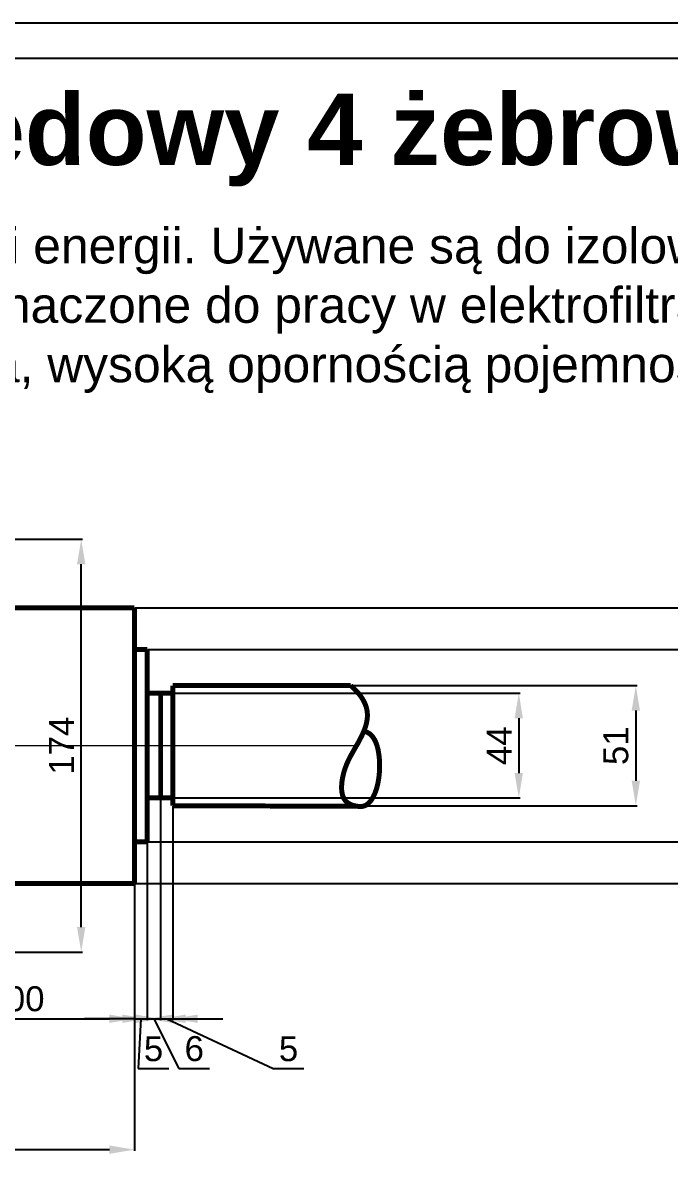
# Model space of a CAD drawing. Header units: inches. Extents: x 0 to 1068, y -53 to 297.
# Drawn here: x 182 to 272.8, y 135.3 to 297 of the extents above; entities that cross this region are included whole.
import ezdxf

# ---------------------------------------------------------------- set-up
doc = ezdxf.new("R2010")
doc.units = ezdxf.units.IN
doc.header["$MEASUREMENT"] = 0
doc.linetypes.add('ACAD_ISO10W100', pattern=[18, 12, -3, 0, -3])
for name, color, linetype in [('TEKST', 7, 'Continuous'), ('WYMIAROWANIE', 7, 'Continuous'), ('ZAWIESIE 2D', 250, 'Continuous')]:
    doc.layers.add(name, color=color, linetype=linetype)
doc.styles.get("Standard").update_dxf_attribs({"font": 'arial.ttf', "height": 3.5})
doc.dimstyles.get("Standard").update_dxf_attribs({"dimtxt": 3.5, "dimasz": 3.5, "dimexe": 0.18, "dimexo": 0.0625, "dimgap": 1, "dimtad": 1, "dimdec": 0, "dimdsep": 46, "dimtxsty": 'Standard', "dimcen": 0, "dimclrd": 256, "dimclrt": 256, "dimadec": 0, "dimazin": 2, "dimtfac": 1, "dimtdec": 0, "dimtofl": 0, "dimtmove": 0, "dimatfit": 3, "dimfxl": 1, "dimtolj": 1, "dimtzin": 0, "dimarcsym": 0})

# ---------------------------------------------------------------- blocks, each defined once
blk = doc.blocks.new('*D4')
at = {"layer": 'Defpoints', "color": 0, "lineweight": 18, "transparency": 16777216}
for p in [(197.65, 176.23), (164.31, 175.7), (197.65, 157.25)]:
    blk.add_point(p, dxfattribs=at)
at = {"layer": 'WYMIAROWANIE', "color": 0, "lineweight": -2, "transparency": 16777216}
for p, q in [((164.31, 175.64), (164.31, 157.07)), ((197.65, 176.16), (197.65, 157.07))]:
    blk.add_line(p, q, dxfattribs=at)
at = {"layer": 'WYMIAROWANIE', "lineweight": -2, "transparency": 16777216}
blk.add_line((167.81, 157.25), (194.15, 157.25), dxfattribs=at)
at = {"layer": 'WYMIAROWANIE', "lineweight": 18, "transparency": 16777216}
for points in [[(167.81, 157.84), (167.81, 156.67), (164.31, 157.25)], [(194.15, 157.84), (194.15, 156.67), (197.65, 157.25)]]:
    blk.add_solid(points, dxfattribs=at)
at = {"layer": 'WYMIAROWANIE', "lineweight": 18, "transparency": 16777216, "insert": (180.98, 160.04), "char_height": 3.5, "width": 5.0113, "attachment_point": 5}
blk.add_mtext('\\A1;100', dxfattribs=at)
blk = doc.blocks.new('*D5')
at = {"layer": 'Defpoints', "color": 0, "lineweight": 18, "transparency": 16777216}
for p in [(58.77, 176.23), (197.65, 176.23), (58.77, 138.88)]:
    blk.add_point(p, dxfattribs=at)
at = {"layer": 'WYMIAROWANIE', "color": 0, "lineweight": -2, "transparency": 16777216}
for p, q in [((58.77, 176.16), (58.77, 138.7)), ((197.65, 176.16), (197.65, 138.7))]:
    blk.add_line(p, q, dxfattribs=at)
at = {"layer": 'WYMIAROWANIE', "lineweight": -2, "transparency": 16777216}
blk.add_line((194.15, 138.88), (62.27, 138.88), dxfattribs=at)
at = {"layer": 'WYMIAROWANIE', "lineweight": 18, "transparency": 16777216}
for points in [[(62.27, 139.47), (62.27, 138.3), (58.77, 138.88)], [(194.15, 139.47), (194.15, 138.3), (197.65, 138.88)]]:
    blk.add_solid(points, dxfattribs=at)
at = {"layer": 'WYMIAROWANIE', "lineweight": 18, "transparency": 16777216, "insert": (128.21, 141.64), "char_height": 3.5, "attachment_point": 5}
blk.add_mtext('\\A1;417', dxfattribs=at)
blk = doc.blocks.new('*D35')
at = {"layer": 'Defpoints', "color": 0, "lineweight": 18, "transparency": 16777216}
for p in [(199.46, 182.08), (197.65, 176.23), (199.46, 157.25)]:
    blk.add_point(p, dxfattribs=at)
at = {"layer": 'WYMIAROWANIE', "color": 0, "lineweight": -2, "transparency": 16777216}
for p, q in [((199.46, 182.02), (199.46, 157.07)), ((197.65, 176.16), (197.65, 157.07))]:
    blk.add_line(p, q, dxfattribs=at)
at = {"layer": 'WYMIAROWANIE', "lineweight": -2, "transparency": 16777216}
for p, q in [((194.15, 157.25), (190.65, 157.25)), ((197.65, 157.25), (199.46, 157.25)), ((198.55, 157.25), (198.18, 150.25)), ((202.96, 157.25), (206.46, 157.25)), ((198.18, 150.25), (202.5, 150.25))]:
    blk.add_line(p, q, dxfattribs=at)
at = {"layer": 'WYMIAROWANIE', "lineweight": 18, "transparency": 16777216}
for points in [[(194.15, 157.84), (194.15, 156.67), (197.65, 157.25)], [(202.96, 157.84), (202.96, 156.67), (199.46, 157.25)]]:
    blk.add_solid(points, dxfattribs=at)
at = {"layer": 'WYMIAROWANIE', "lineweight": 18, "transparency": 16777216, "insert": (200.34, 153.03), "char_height": 3.5, "attachment_point": 5}
blk.add_mtext('\\A1;5', dxfattribs=at)
blk = doc.blocks.new('*D36')
at = {"layer": 'Defpoints', "color": 0, "lineweight": 18, "transparency": 16777216}
for p in [(201.34, 188.24), (199.46, 182.08), (201.34, 157.25)]:
    blk.add_point(p, dxfattribs=at)
at = {"layer": 'WYMIAROWANIE', "color": 0, "lineweight": -2, "transparency": 16777216}
for p, q in [((201.34, 188.17), (201.34, 157.07)), ((199.46, 182.02), (199.46, 157.07))]:
    blk.add_line(p, q, dxfattribs=at)
at = {"layer": 'WYMIAROWANIE', "lineweight": -2, "transparency": 16777216}
for p, q in [((195.96, 157.25), (192.46, 157.25)), ((199.46, 157.25), (201.34, 157.25)), ((200.4, 157.25), (203.89, 150.25)), ((204.84, 157.25), (208.34, 157.25)), ((203.89, 150.25), (208.2, 150.25))]:
    blk.add_line(p, q, dxfattribs=at)
at = {"layer": 'WYMIAROWANIE', "lineweight": 18, "transparency": 16777216}
for points in [[(195.96, 157.84), (195.96, 156.67), (199.46, 157.25)], [(204.84, 157.84), (204.84, 156.67), (201.34, 157.25)]]:
    blk.add_solid(points, dxfattribs=at)
at = {"layer": 'WYMIAROWANIE', "lineweight": 18, "transparency": 16777216, "insert": (206.05, 153.04), "char_height": 3.5, "attachment_point": 5}
blk.add_mtext('\\A1;6', dxfattribs=at)
blk = doc.blocks.new('*D37')
at = {"layer": 'Defpoints', "color": 0, "lineweight": 18, "transparency": 16777216}
for p in [(201.34, 188.24), (203.04, 187.15), (203.04, 157.25)]:
    blk.add_point(p, dxfattribs=at)
at = {"layer": 'WYMIAROWANIE', "color": 0, "lineweight": -2, "transparency": 16777216}
for p, q in [((201.34, 188.17), (201.34, 157.07)), ((203.04, 187.09), (203.04, 157.07))]:
    blk.add_line(p, q, dxfattribs=at)
at = {"layer": 'WYMIAROWANIE', "lineweight": -2, "transparency": 16777216}
for p, q in [((197.84, 157.25), (194.34, 157.25)), ((201.34, 157.25), (203.04, 157.25)), ((202.19, 157.25), (217.11, 150.25)), ((206.54, 157.25), (210.04, 157.25)), ((217.11, 150.25), (221.43, 150.25))]:
    blk.add_line(p, q, dxfattribs=at)
at = {"layer": 'WYMIAROWANIE', "lineweight": 18, "transparency": 16777216}
for points in [[(197.84, 157.84), (197.84, 156.67), (201.34, 157.25)], [(206.54, 157.84), (206.54, 156.67), (203.04, 157.25)]]:
    blk.add_solid(points, dxfattribs=at)
at = {"layer": 'WYMIAROWANIE', "lineweight": 18, "transparency": 16777216, "insert": (219.27, 153.03), "char_height": 3.5, "attachment_point": 5}
blk.add_mtext('\\A1;5', dxfattribs=at)
blk = doc.blocks.new('*D38')
at = {"layer": 'Defpoints', "color": 0, "lineweight": 18, "transparency": 16777216}
for p in [(197.65, 214.94), (294.85, 214.94), (197.65, 176.23)]:
    blk.add_point(p, dxfattribs=at)
at = {"layer": 'WYMIAROWANIE', "color": 0, "lineweight": -2, "transparency": 16777216}
for p, q in [((197.71, 214.94), (295.03, 214.94)), ((197.71, 176.23), (295.03, 176.23))]:
    blk.add_line(p, q, dxfattribs=at)
at = {"layer": 'WYMIAROWANIE', "lineweight": -2, "transparency": 16777216}
blk.add_line((294.85, 179.73), (294.85, 211.44), dxfattribs=at)
at = {"layer": 'WYMIAROWANIE', "lineweight": 18, "transparency": 16777216}
for points in [[(294.27, 211.44), (295.43, 211.44), (294.85, 214.94)], [(294.27, 179.73), (295.43, 179.73), (294.85, 176.23)]]:
    blk.add_solid(points, dxfattribs=at)
at = {"layer": 'WYMIAROWANIE', "lineweight": 18, "transparency": 16777216, "insert": (292.06, 195.58), "char_height": 3.5, "attachment_point": 5, "rotation": 90}
blk.add_mtext('\\A1;116', dxfattribs=at)
blk = doc.blocks.new('*D39')
at = {"layer": 'Defpoints', "color": 0, "lineweight": 18, "transparency": 16777216}
for p in [(199.46, 209.08), (199.46, 182.08), (281.7, 182.08)]:
    blk.add_point(p, dxfattribs=at)
at = {"layer": 'WYMIAROWANIE', "color": 0, "lineweight": -2, "transparency": 16777216}
for p, q in [((199.52, 209.08), (281.88, 209.08)), ((199.52, 182.08), (281.88, 182.08))]:
    blk.add_line(p, q, dxfattribs=at)
at = {"layer": 'WYMIAROWANIE', "lineweight": -2, "transparency": 16777216}
blk.add_line((281.7, 205.58), (281.7, 185.58), dxfattribs=at)
at = {"layer": 'WYMIAROWANIE', "lineweight": 18, "transparency": 16777216}
for points in [[(281.11, 205.58), (282.28, 205.58), (281.7, 209.08)], [(281.11, 185.58), (282.28, 185.58), (281.7, 182.08)]]:
    blk.add_solid(points, dxfattribs=at)
at = {"layer": 'WYMIAROWANIE', "lineweight": 18, "transparency": 16777216, "insert": (278.91, 195.58), "char_height": 3.5, "attachment_point": 5, "rotation": 90}
blk.add_mtext('\\A1;81', dxfattribs=at)
blk = doc.blocks.new('*D40')
at = {"layer": 'Defpoints', "color": 0, "lineweight": 18, "transparency": 16777216}
for p in [(203.04, 202.93), (203.04, 188.24), (251.56, 188.24)]:
    blk.add_point(p, dxfattribs=at)
at = {"layer": 'WYMIAROWANIE', "color": 0, "lineweight": -2, "transparency": 16777216}
for p, q in [((203.1, 202.93), (251.74, 202.93)), ((203.1, 188.24), (251.74, 188.24))]:
    blk.add_line(p, q, dxfattribs=at)
at = {"layer": 'WYMIAROWANIE', "lineweight": -2, "transparency": 16777216}
blk.add_line((251.56, 199.43), (251.56, 191.74), dxfattribs=at)
at = {"layer": 'WYMIAROWANIE', "lineweight": 18, "transparency": 16777216}
for points in [[(250.97, 199.43), (252.14, 199.43), (251.56, 202.93)], [(250.97, 191.74), (252.14, 191.74), (251.56, 188.24)]]:
    blk.add_solid(points, dxfattribs=at)
at = {"layer": 'WYMIAROWANIE', "lineweight": 18, "transparency": 16777216, "insert": (248.81, 195.58), "char_height": 3.5, "attachment_point": 5, "rotation": 90}
blk.add_mtext('\\A1;44', dxfattribs=at)
blk = doc.blocks.new('*D41')
at = {"layer": 'Defpoints', "color": 0, "lineweight": 18, "transparency": 16777216}
for p in [(203.04, 204.01), (203.04, 187.15), (267.97, 187.15)]:
    blk.add_point(p, dxfattribs=at)
at = {"layer": 'WYMIAROWANIE', "color": 0, "lineweight": -2, "transparency": 16777216}
for p, q in [((203.1, 204.01), (268.15, 204.01)), ((203.1, 187.15), (268.15, 187.15))]:
    blk.add_line(p, q, dxfattribs=at)
at = {"layer": 'WYMIAROWANIE', "lineweight": -2, "transparency": 16777216}
blk.add_line((267.97, 200.51), (267.97, 190.65), dxfattribs=at)
at = {"layer": 'WYMIAROWANIE', "lineweight": 18, "transparency": 16777216}
for points in [[(267.39, 200.51), (268.55, 200.51), (267.97, 204.01)], [(267.39, 190.65), (268.55, 190.65), (267.97, 187.15)]]:
    blk.add_solid(points, dxfattribs=at)
at = {"layer": 'WYMIAROWANIE', "lineweight": 18, "transparency": 16777216, "insert": (265.18, 195.58), "char_height": 3.5, "attachment_point": 5, "rotation": 90}
blk.add_mtext('\\A1;51', dxfattribs=at)
blk = doc.blocks.new('*D42')
at = {"layer": 'Defpoints', "color": 0, "lineweight": 18, "transparency": 16777216}
for p in [(154.02, 224.54), (190.2, 224.54), (153.97, 166.62)]:
    blk.add_point(p, dxfattribs=at)
at = {"layer": 'WYMIAROWANIE', "color": 0, "lineweight": -2, "transparency": 16777216}
for p, q in [((154.08, 224.54), (190.38, 224.54)), ((154.03, 166.62), (190.38, 166.62))]:
    blk.add_line(p, q, dxfattribs=at)
at = {"layer": 'WYMIAROWANIE', "lineweight": -2, "transparency": 16777216}
blk.add_line((190.2, 170.12), (190.2, 221.04), dxfattribs=at)
at = {"layer": 'WYMIAROWANIE', "lineweight": 18, "transparency": 16777216}
for points in [[(189.61, 221.04), (190.78, 221.04), (190.2, 224.54)], [(189.61, 170.12), (190.78, 170.12), (190.2, 166.62)]]:
    blk.add_solid(points, dxfattribs=at)
at = {"layer": 'WYMIAROWANIE', "lineweight": 18, "transparency": 16777216, "insert": (187.44, 195.58), "char_height": 3.5, "attachment_point": 5, "rotation": 90}
blk.add_mtext('\\A1;174', dxfattribs=at)

msp = doc.modelspace()

# ---------------------------------------------------------------- linework, layer by layer
for points in [[(0, 0), (420, 0), (420, 297), (0, 297)], [(0, 0), (420, 0), (420, 297), (0, 297)], [(5, 5), (415, 5), (415, 292), (5, 292)]]:
    msp.add_lwpolyline(points, close=True)
at = {"layer": 'ZAWIESIE 2D', "lineweight": 18, "const_width": 0.7}
for points in [[(164.31, 214.94), (197.65, 214.94)], [(197.65, 214.94), (197.65, 195.58)], [(199.46, 209.08), (197.65, 209.08)], [(199.46, 209.08), (199.46, 195.58)], [(203.04, 204.01), (203.04, 195.58)], [(203.04, 204.01), (227.99, 204.01)], [(227.99, 204.01), (228.1, 203.92), (228.2, 203.82), (228.31, 203.73), (228.4, 203.64), (228.5, 203.54), (228.59, 203.45), (228.68, 203.36), (228.77, 203.27), (228.85, 203.18), (228.94, 203.09), (229.01, 203), (229.09, 202.91), (229.16, 202.82), (229.23, 202.73), (229.3, 202.64), (229.37, 202.55), (229.43, 202.46), (229.49, 202.37), (229.55, 202.29), (229.61, 202.2), (229.66, 202.11), (229.71, 202.03), (229.76, 201.94), (229.81, 201.85), (229.85, 201.77), (229.89, 201.68), (229.93, 201.6), (229.97, 201.52), (230.01, 201.43), (230.04, 201.35), (230.07, 201.26), (230.1, 201.18), (230.13, 201.1), (230.16, 201.02), (230.18, 200.93), (230.2, 200.85), (230.22, 200.77), (230.24, 200.69), (230.26, 200.61), (230.27, 200.53), (230.28, 200.45), (230.3, 200.37), (230.31, 200.29), (230.31, 200.21), (230.32, 200.13), (230.32, 200.05), (230.33, 199.97), (230.33, 199.9), (230.33, 199.82), (230.33, 199.74), (230.33, 199.66), (230.32, 199.59), (230.32, 199.51), (230.31, 199.43), (230.3, 199.36), (230.29, 199.28), (230.28, 199.2), (230.27, 199.13), (230.26, 199.05), (230.25, 198.98), (230.23, 198.9), (230.22, 198.83), (230.18, 198.68), (230.14, 198.53), (230.1, 198.39), (230.06, 198.24), (230.01, 198.1), (229.96, 197.96), (229.9, 197.81), (229.85, 197.67), (229.79, 197.53), (229.73, 197.39), (229.67, 197.25), (229.6, 197.11), (229.54, 196.97), (229.47, 196.83), (229.4, 196.7), (229.33, 196.56), (229.26, 196.42), (229.19, 196.29), (229.12, 196.15), (228.97, 195.88), (228.82, 195.62), (228.66, 195.35), (228.36, 194.82), (228.21, 194.55), (228.06, 194.28), (227.99, 194.15), (227.92, 194.02), (227.85, 193.88), (227.78, 193.75), (227.71, 193.61), (227.65, 193.48), (227.59, 193.34), (227.52, 193.21), (227.46, 193.07), (227.41, 192.94), (227.35, 192.8), (227.3, 192.66), (227.25, 192.53), (227.2, 192.39), (227.16, 192.25), (227.11, 192.11), (227.07, 191.98), (227.03, 191.84), (226.99, 191.71), (226.96, 191.57), (226.93, 191.43), (226.9, 191.3), (226.87, 191.17), (226.84, 191.03), (226.82, 190.9), (226.8, 190.77), (226.78, 190.64), (226.76, 190.52), (226.75, 190.39), (226.74, 190.27), (226.73, 190.14), (226.72, 190.02), (226.71, 189.9), (226.71, 189.78), (226.71, 189.67), (226.71, 189.55), (226.72, 189.44), (226.72, 189.33), (226.73, 189.23), (226.75, 189.12), (226.76, 189.02), (226.78, 188.93), (226.8, 188.83), (226.82, 188.74), (226.84, 188.65), (226.87, 188.56), (226.89, 188.48), (226.93, 188.4), (226.96, 188.32), (226.99, 188.25), (227.03, 188.18), (227.07, 188.11), (227.11, 188.04), (227.15, 187.98), (227.2, 187.92), (227.25, 187.86), (227.29, 187.81), (227.34, 187.76), (227.4, 187.71), (227.45, 187.66), (227.5, 187.62), (227.56, 187.57), (227.61, 187.53), (227.67, 187.5), (227.73, 187.46), (227.79, 187.43), (227.85, 187.39), (227.91, 187.36), (227.97, 187.33), (228.03, 187.31), (228.09, 187.28), (228.15, 187.26), (228.22, 187.24), (228.28, 187.22), (228.34, 187.2), (228.41, 187.18), (228.47, 187.16), (228.53, 187.15), (228.6, 187.13), (228.66, 187.12), (228.72, 187.11), (228.78, 187.1), (228.85, 187.09), (228.91, 187.08), (228.97, 187.07), (229.03, 187.06), (229.09, 187.06), (229.15, 187.05), (229.21, 187.05), (229.26, 187.05), (229.32, 187.04), (229.38, 187.05), (229.44, 187.05), (229.49, 187.05), (229.55, 187.06), (229.61, 187.06), (229.66, 187.07), (229.72, 187.08), (229.77, 187.1), (229.83, 187.11), (229.88, 187.13), (229.93, 187.15), (229.99, 187.17), (230.04, 187.19), (230.09, 187.21), (230.14, 187.24), (230.2, 187.27), (230.25, 187.31), (230.3, 187.34), (230.35, 187.38), (230.4, 187.42), (230.45, 187.46), (230.5, 187.51), (230.55, 187.56), (230.6, 187.61), (230.65, 187.66), (230.7, 187.72), (230.75, 187.78), (230.8, 187.85), (230.85, 187.92), (230.9, 187.99), (230.95, 188.06), (231, 188.14), (231.05, 188.22), (231.09, 188.3), (231.14, 188.39), (231.19, 188.48), (231.23, 188.58), (231.28, 188.67), (231.32, 188.77), (231.37, 188.87), (231.41, 188.98), (231.45, 189.09), (231.49, 189.2), (231.53, 189.32), (231.57, 189.43), (231.61, 189.56), (231.65, 189.68), (231.68, 189.81), (231.72, 189.94), (231.75, 190.07), (231.78, 190.21), (231.81, 190.34), (231.84, 190.49), (231.86, 190.63), (231.89, 190.78), (231.91, 190.93), (231.93, 191.08), (231.95, 191.24), (231.97, 191.4), (231.99, 191.56), (232, 191.72), (232.01, 191.89), (232.02, 192.06), (232.03, 192.23), (232.04, 192.41), (232.04, 192.59), (232.04, 192.77), (232.04, 192.95), (232.04, 193.13), (232.03, 193.31), (232.02, 193.5), (232.01, 193.68), (231.99, 193.87), (231.98, 194.05), (231.95, 194.24), (231.93, 194.42), (231.9, 194.6), (231.89, 194.69), (231.87, 194.78), (231.85, 194.87), (231.83, 194.96), (231.82, 195.05), (231.8, 195.13), (231.77, 195.22), (231.75, 195.31), (231.73, 195.39), (231.71, 195.47), (231.68, 195.56), (231.66, 195.64), (231.63, 195.72), (231.6, 195.8), (231.57, 195.88), (231.54, 195.96), (231.51, 196.03), (231.48, 196.11), (231.45, 196.18), (231.41, 196.26), (231.38, 196.33), (231.34, 196.4), (231.3, 196.47), (231.26, 196.53), (231.22, 196.6), (231.18, 196.66), (231.14, 196.72), (231.1, 196.78), (231.05, 196.84), (231, 196.9), (230.96, 196.95), (230.91, 197.01), (230.86, 197.06), (230.81, 197.11), (230.76, 197.16), (230.7, 197.2), (230.65, 197.25), (230.59, 197.29), (230.53, 197.33), (230.47, 197.36), (230.41, 197.4), (230.35, 197.43), (230.29, 197.46), (230.22, 197.49), (230.16, 197.51), (230.09, 197.53), (230.02, 197.55), (229.82, 197.6)], [(201.34, 202.93), (199.46, 202.93)], [(201.34, 202.93), (201.34, 195.58)], [(201.34, 202.93), (203.04, 202.93)], [(197.65, 176.23), (197.65, 195.58)], [(199.46, 182.08), (199.46, 195.58)], [(201.34, 188.24), (201.34, 195.58)], [(203.04, 187.15), (203.04, 195.58)], [(201.34, 188.24), (199.46, 188.24)], [(201.34, 188.24), (203.04, 188.24)], [(203.04, 187.15), (228.9, 187.08)], [(199.46, 182.08), (197.65, 182.08)], [(164.31, 176.23), (197.65, 176.23)]]:
    msp.add_lwpolyline(points, dxfattribs=at)
at = {"layer": 'ZAWIESIE 2D', "lineweight": 18}
msp.add_lwpolyline([(230.1, 198.03), (230.1, 198.03), (230.1, 198.02)], dxfattribs=at)
at = {"layer": 'ZAWIESIE 2D', "linetype": 'ACAD_ISO10W100', "lineweight": 18, "ltscale": 0.5, "const_width": 0.18}
msp.add_lwpolyline([(228.8, 195.58), (45.2, 195.58)], dxfattribs=at)

# ---------------------------------------------------------------- texts
at = {"layer": 'TEKST', "lineweight": 18}
for s, width, heights, insert, char_height, attachment_point in [('{\\fArial|b1|i0|c238|p34;Izolator napędowy 4 żebrowy INH 4}', 415.1634, [33.27], (212.58, 280.57), 10, 5), ('Izolatory są podstawowym elementem sieci dystrybucji energii. Używane są do izolowania elementów będących pod napięciem od siebie i do elementów uziemionych. Izolatory przeznaczone do pracy w elektrofiltrach charakteryzują się dużą odpornością chemiczną na oddziaływanie agresywnego środowiska, wysoką opornością pojemnościową w wysokich temperaturach oraz wysokimi parametrami wytrzymałościowymi.', 393.2172, [0], (12.29, 268.26), 5, 1)]:
    msp.add_mtext_dynamic_manual_height_columns(s, width=width, gutter_width=17.5, heights=heights, dxfattribs=dict(at, insert=insert, char_height=char_height, attachment_point=attachment_point))

# ---------------------------------------------------------------- dimensions: what is measured, and where the dimension line sits
at = {"layer": 'WYMIAROWANIE', "color": 5, "lineweight": 18}
dim = msp.add_linear_dim(base=(190.2, 224.54), p1=(153.97, 166.62), p2=(154.02, 224.54), angle=90, text='174', dimstyle='Standard', dxfattribs=at)
dim.commit()
dim.dimension.update_dxf_attribs({"geometry": '*D42', "text_midpoint": (190.2, 195.58), "dimtype": 160})
for base, p1, p2, text, picture, middle in [((294.85, 214.94), (197.65, 176.23), (197.65, 214.94), '116', '*D38', (292.06, 195.58)), ((281.7, 182.08), (199.46, 209.08), (199.46, 182.08), '81', '*D39', (278.91, 195.58)), ((267.97, 187.15), (203.04, 204.01), (203.04, 187.15), '51', '*D41', (265.18, 195.58)), ((251.56, 188.24), (203.04, 202.93), (203.04, 188.24), '44', '*D40', (248.81, 195.58))]:
    dim = msp.add_linear_dim(base=base, p1=p1, p2=p2, angle=90, text=text, dimstyle='Standard', dxfattribs=at)
    dim.commit()
    dim.dimension.update_dxf_attribs({"geometry": picture, "text_midpoint": middle})
for base, p1, p2, text, picture, middle in [((201.34, 157.25), (199.46, 182.08), (201.34, 188.24), '6', '*D36', (204.89, 150.25)), ((203.04, 157.25), (201.34, 188.24), (203.04, 187.15), '5', '*D37', (218.11, 150.25)), ((199.46, 157.25), (197.65, 176.23), (199.46, 182.08), '5', '*D35', (199.18, 150.25))]:
    dim = msp.add_linear_dim(base=base, p1=p1, p2=p2, text=text, dimstyle='Standard', override={"dimtmove": 1}, dxfattribs=at)
    dim.commit()
    dim.dimension.update_dxf_attribs({"geometry": picture, "text_midpoint": middle, "dimtype": 160})
for base, p1, p2, text, picture, middle in [((58.77, 138.88), (197.65, 176.23), (58.77, 176.23), '417', '*D5', (128.21, 141.64)), ((197.65, 157.25), (164.31, 175.7), (197.65, 176.23), '100', '*D4', (180.98, 160.04))]:
    dim = msp.add_linear_dim(base=base, p1=p1, p2=p2, text=text, dimstyle='Standard', override={"dimtmove": 1}, dxfattribs=at)
    dim.commit()
    dim.dimension.update_dxf_attribs({"geometry": picture, "text_midpoint": middle})

doc.saveas('drawing.dxf')
